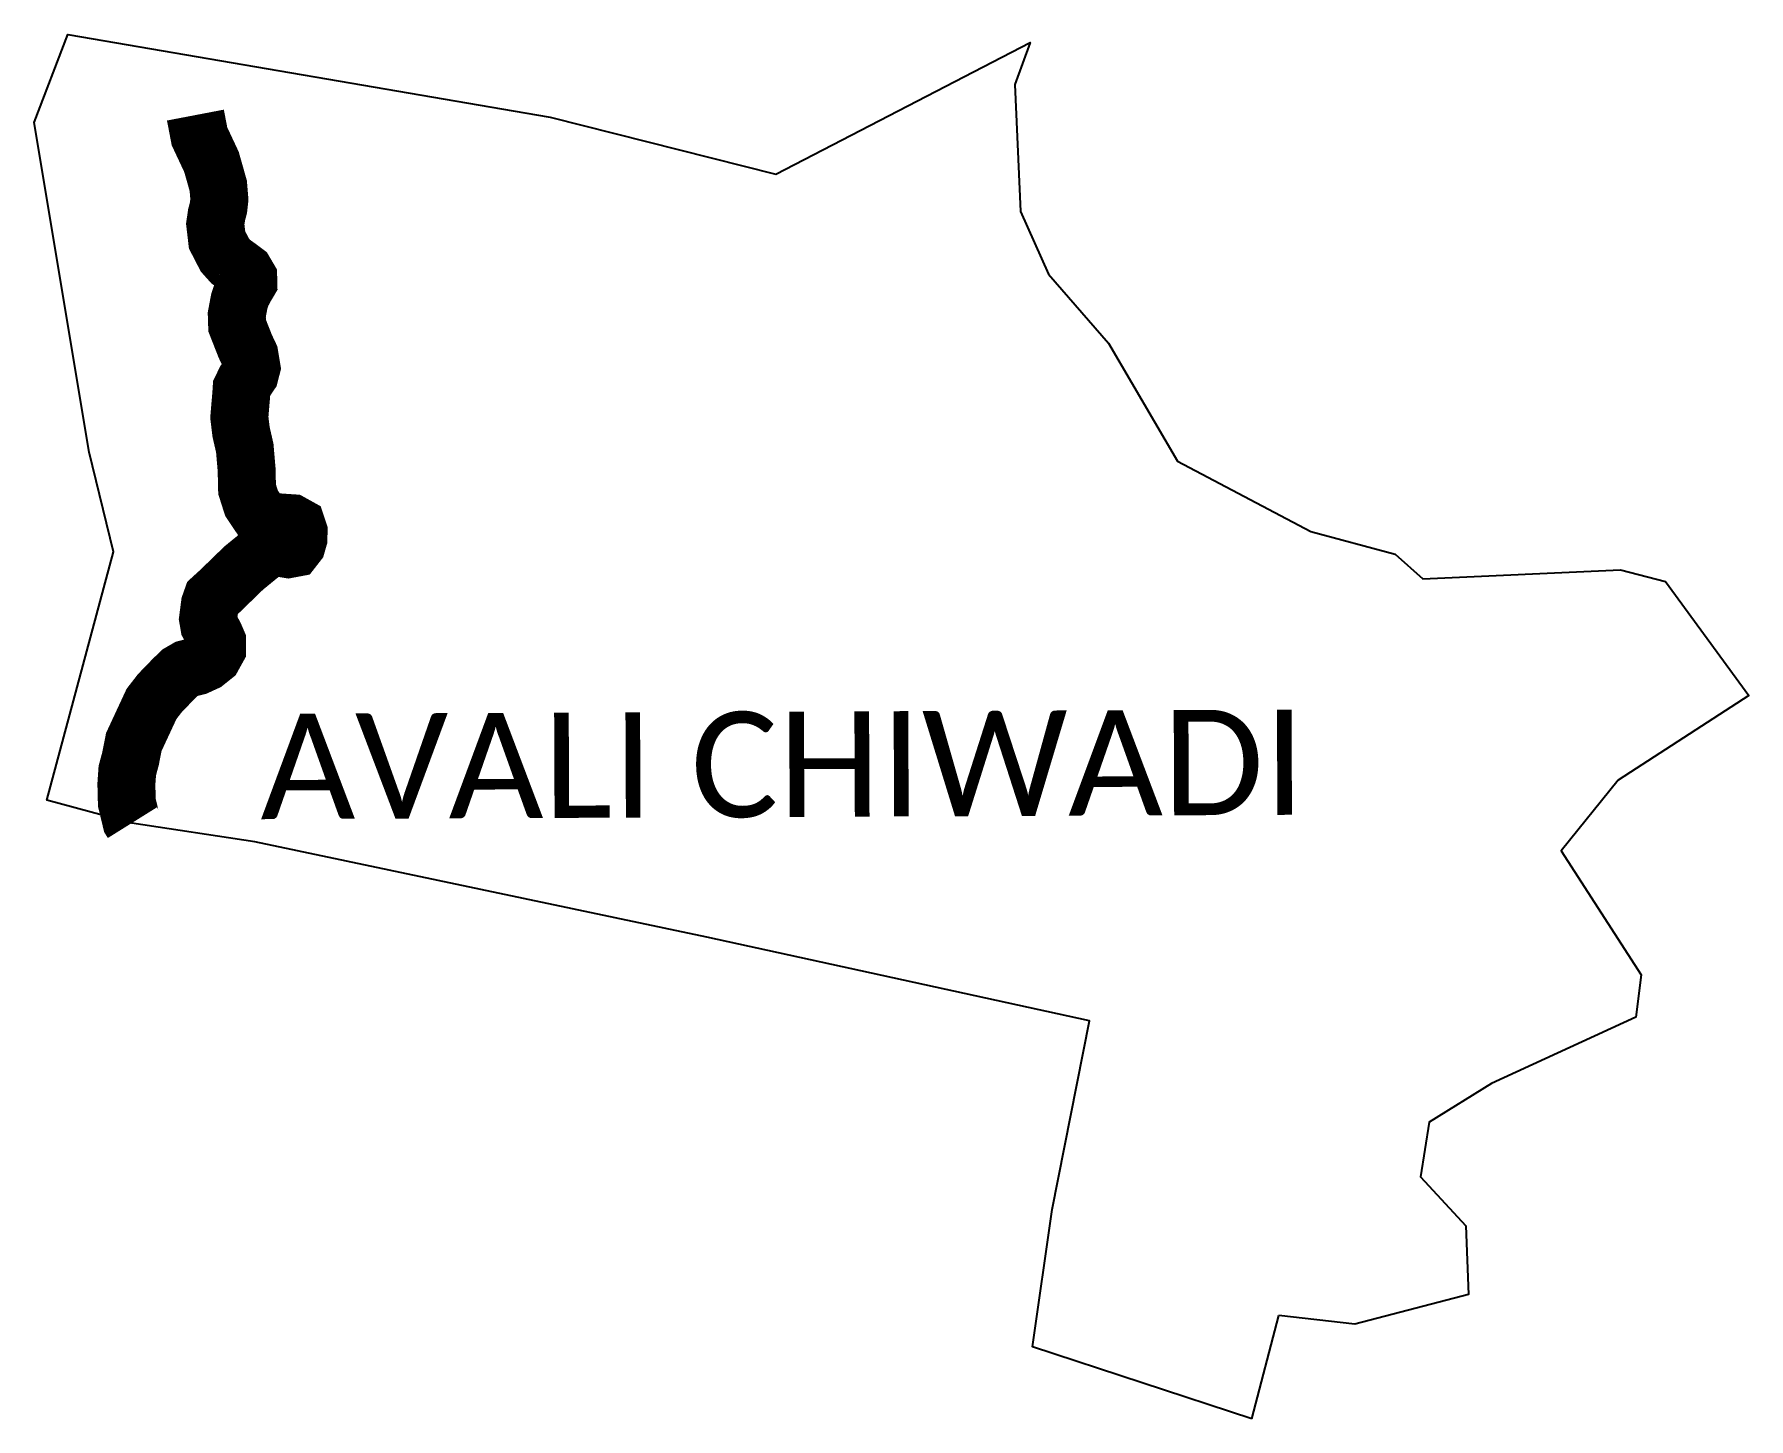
# Model space of a CAD drawing. Header units: metres. Extents: x 318300 to 320810, y 1849923 to 1876470.
# Drawn here: x 319330 to 320810, y 1849923 to 1851118 of the extents above; entities outside this region: 1.
import ezdxf

# ---------------------------------------------------------------- set-up
doc = ezdxf.new("R2010")
doc.units = ezdxf.units.M
for name, color, linetype in [('NATURALLY PROTECTED', 3, 'Continuous'), ('village', 3, 'Continuous'), ('VILLAGE NAME', 250, 'Continuous')]:
    doc.layers.add(name, color=color, linetype=linetype)
doc.styles.get("Standard").update_dxf_attribs({"font": 'Cambria Math.ttf'})

msp = doc.modelspace()

# ---------------------------------------------------------------- linework, layer by layer
at = {"layer": 'NATURALLY PROTECTED', "const_width": 50, "flags": 128}
msp.add_lwpolyline([(318325.5, 1876444.5), (318325.5, 1876444.5)], close=True, dxfattribs=at)
at = {"layer": 'NATURALLY PROTECTED', "color": 116, "true_color": 0x136734, "const_width": 50, "flags": 128}
msp.add_lwpolyline([(319469.2, 1851048.3), (319472.7, 1851030), (319483.1, 1851007.8), (319488.9, 1850987.3), (319489.9, 1850975.5), (319489.1, 1850968.3), (319487.5, 1850962.3), (319486.3, 1850954.2), (319487.9, 1850940.5), (319494.6, 1850927.5), (319499.7, 1850921.8), (319507.8, 1850916), (319511.8, 1850913), (319514.8, 1850907.9), (319514.9, 1850904), (319512.3, 1850899.6), (319509.1, 1850893.6), (319507.1, 1850887.7), (319504.9, 1850876), (319505.2, 1850866.6), (319512.2, 1850848.8), (319515.8, 1850841.2), (319517.6, 1850830.4), (319516.1, 1850824.6), (319512.4, 1850819.1), (319509.1, 1850812.4), (319508.7, 1850806.2), (319508.1, 1850799.5), (319507.1, 1850787.4), (319508.6, 1850774.9), (319511.8, 1850760.9), (319513.4, 1850742.2), (319513.8, 1850725.3), (319517.7, 1850713.1), (319525.1, 1850702.1), (319533.1, 1850697.4), (319544.5, 1850696.5), (319552.2, 1850696), (319556.7, 1850693.5), (319558.3, 1850688.7), (319558.1, 1850682.6), (319556.8, 1850678.1), (319554, 1850674.5), (319549.2, 1850673.6), (319539.2, 1850675.3), (319532.8, 1850673.9), (319526.1, 1850669.7), (319510.8, 1850657.2), (319490.3, 1850637.3), (319483.6, 1850631.2), (319481.7, 1850625.8), (319480.1, 1850613.6), (319481.1, 1850607.8), (319485.9, 1850598.7), (319488, 1850593.8), (319488, 1850587.6), (319484.4, 1850581.1), (319478, 1850576), (319470.4, 1850572.5), (319461.7, 1850570.3), (319456, 1850567), (319450, 1850561.2), (319438.5, 1850549.3), (319431.3, 1850540), (319416, 1850507.1), (319413.2, 1850492.8), (319410.4, 1850482.4), (319409.6, 1850470.8), (319410, 1850454.8), (319413.8, 1850439.1), (319414.8, 1850437.5)], dxfattribs=at)
at = {"layer": 'village', "flags": 128}
msp.add_lwpolyline([(320381.2, 1849923), (320404.5, 1850012)], dxfattribs=at)
at = {"layer": 'village', "color": 3, "true_color": 0x00ff00}
for points in [[(320208.7, 1850103.6, 0), (320241, 1850266.4, 0), (319910.7, 1850338.7, 0), (319520.5, 1850420.9, 0), (319414.2, 1850437.1, 0), (319340.8, 1850457, 0), (319398.6, 1850671.4, 0), (319377.4, 1850757.3, 0), (319330.1, 1851041.8, 0), (319359.1, 1851118, 0), (319775.3, 1851046.4, 0), (319970.2, 1850997.3, 0), (320189.8, 1851111.1, 0), (320176.6, 1851074.6, 0), (320181.5, 1850965.1, 0), (320205.5, 1850910.9, 0), (320257.3, 1850851.3, 0), (320317, 1850749.5, 0), (320432.2, 1850688.9, 0), (320504.8, 1850669.2, 0), (320528.7, 1850648.1, 0), (320699.5, 1850655.8, 0), (320738.2, 1850645.6, 0), (320810.1, 1850547.2, 0), (320697.3, 1850474.3, 0), (320648.3, 1850413.1, 0), (320717.2, 1850306.1, 0), (320712.7, 1850269.7, 0), (320588.1, 1850212.2, 0), (320534.2, 1850179.1, 0), (320526.9, 1850131.7, 0), (320565.8, 1850089.6, 0), (320568.3, 1850030.1, 0), (320470, 1850004.6, 0), (320404.5, 1850012, 0)], [(320381.2, 1849923, 0), (320191.7, 1849984.9, 0), (320208.7, 1850103.6, 0)]]:
    msp.add_polyline3d(points, dxfattribs=at)

# ---------------------------------------------------------------- texts
at = {"layer": 'VILLAGE NAME', "insert": (319525, 1850531.4), "char_height": 90.899, "attachment_point": 1, "rotation": 0.2435}
msp.add_mtext_dynamic_manual_height_columns('{\\fCalibri|b0|i0|c0|p34;AVALI CHIWADI}', width=939.355, gutter_width=454.5, heights=[0], dxfattribs=at)

doc.saveas('drawing.dxf')
